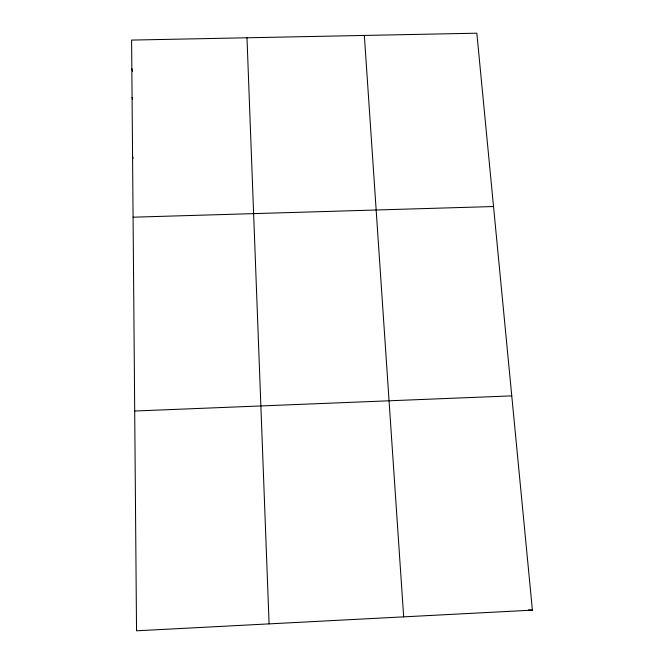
<?xml version="1.0" encoding="UTF-8"?>
<svg xmlns="http://www.w3.org/2000/svg" width="664" height="664" viewBox="0 0 664 664"><rect width="100%" height="100%" fill="white"/><g stroke="black" fill="none" stroke-linecap="round" stroke-linejoin="round"><path stroke-width="1" d="M532.404 610.141L136.535 630.8L131.596 40.081L476.835 33.2L532.404 610.141L528.411 609.876M134.701 411.016L511.77 395.868M133.074 217.194L493.535 206.529M132.568 156.413L133.157 158.331M132.078 97.4L132.584 99.276M131.837 68.533L132.584 71.496M364.353 35.441L403.671 616.864M246.983 37.782L269.094 623.886"/></g></svg>
